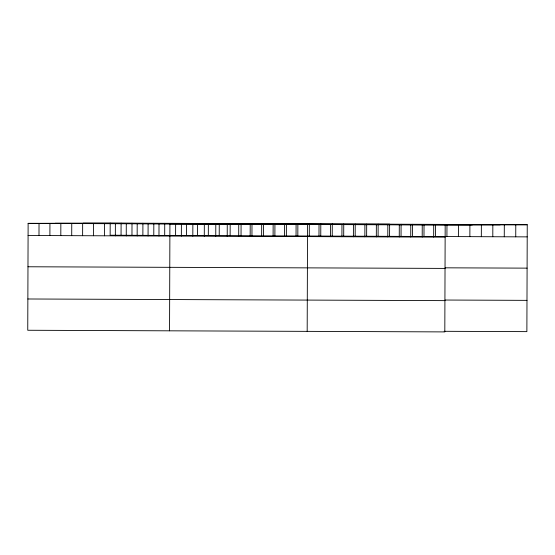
<?xml version="1.0" encoding="UTF-8"?>
<svg xmlns="http://www.w3.org/2000/svg" width="555" height="555" viewBox="0 0 555 555"><rect width="100%" height="100%" fill="white"/><g stroke="black" fill="none" stroke-linecap="round" stroke-linejoin="round"><path stroke-width="0.83" d="M527.25 224.74L110.188 223.096L28.125 223.367L27.75 330.26L444.812 331.904L445.179 225.011L527.25 224.74L526.875 331.633L444.139 331.307M38.989 235.542L39.03 223.408M49.895 235.584L49.936 223.45M60.807 235.625L60.849 223.499M71.713 235.667L71.755 223.54M82.619 235.708L82.66 223.582M93.524 235.757L93.566 223.623M104.437 235.799L104.479 223.665M110.188 223.096L110.147 235.23L527.208 236.874M115.343 235.84L115.384 223.714M121.059 235.271L121.101 223.145M126.249 235.882L126.29 223.755M131.965 235.313L132.007 223.186M137.154 235.924L137.203 223.797M142.871 235.355L142.912 223.228M148.067 235.972L148.109 223.838M153.777 235.403L153.825 223.27M158.973 236.014L159.014 223.88M164.689 235.445L164.731 223.311M169.553 330.815L169.92 223.929L251.991 223.658L251.949 235.785M175.595 235.486L175.637 223.36M181.353 236.097L181.395 223.97M186.501 235.528L186.542 223.401M192.821 236.146L192.862 224.019M197.413 235.57L197.455 223.443M204.289 236.194L204.33 224.06M208.319 235.618L208.361 223.485M215.756 236.236L215.798 224.109M219.225 235.66L219.267 223.526M227.224 236.284L227.266 224.151M230.131 235.702L230.179 223.575M238.699 236.326L238.74 224.199M241.043 235.743L241.085 223.616M250.166 236.375L250.208 224.241M261.634 236.416L261.676 224.289M263.417 235.833L263.458 223.707M273.102 236.465L273.143 224.331M274.885 235.875L274.933 223.748M284.569 236.506L284.611 224.38M286.359 235.924L286.401 223.797M296.044 236.555L296.086 224.421M297.827 235.972L297.868 223.838M307.179 331.356L307.553 224.47L389.624 224.199L389.575 236.333M309.295 236.014L309.336 223.887M318.979 236.645L319.021 224.511M320.762 236.062L320.804 223.929M330.447 236.687L330.489 224.56M332.23 236.104L332.278 223.977M341.915 236.735L341.956 224.602M343.705 236.152L343.746 224.019M353.389 236.777L353.431 224.65M355.172 236.194L355.214 224.067M364.857 236.825L364.899 224.692M366.64 236.243L366.682 224.109M376.325 236.867L376.366 224.74M378.108 236.284L378.149 224.158M387.792 236.916L387.834 224.782M399.26 236.957L399.302 224.83M401.05 236.375L401.092 224.248M410.735 237.006L410.776 224.872M412.518 236.423L412.559 224.289M422.202 237.047L422.244 224.921M423.985 236.465L424.027 224.338M433.67 237.096L433.712 224.962M435.453 236.513L435.495 224.38M446.921 236.555L446.969 224.428M458.395 236.603L458.437 224.47M469.863 236.645L469.905 224.518M481.331 236.694L481.372 224.56M492.798 236.735L492.84 224.608M504.266 236.784L504.315 224.65M515.741 236.825L515.782 224.699M83.111 223.186L500.166 224.83M55.209 223.276L472.263 224.921M28.125 223.367L445.179 225.011M28.083 235.493L445.138 237.138M445.179 267.822L527.097 268.141M27.972 266.768L445.027 268.412M445.061 300.04L526.986 300.359M27.861 298.985L444.916 300.63"/></g></svg>
